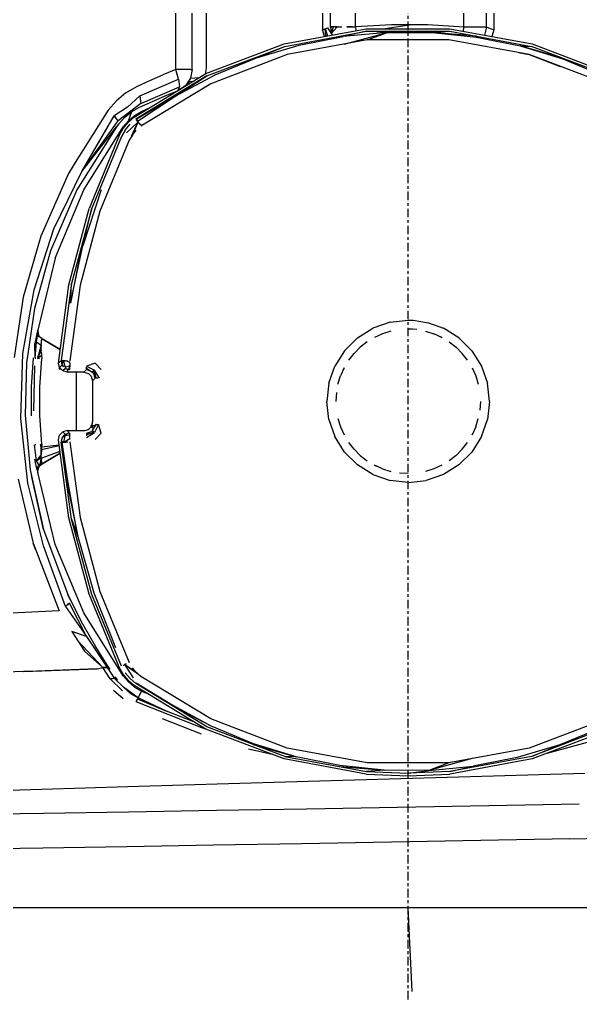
# Model space of a CAD drawing. Header units: millimetres. Extents: x -57554 to 16546, y 2142 to 98430.
# Drawn here: x -25731.6 to -25536.4, y 75156.1 to 75495.4 of the extents above; entities that cross this region are included whole.
import ezdxf

# ---------------------------------------------------------------- set-up
doc = ezdxf.new("R2010")
doc.units = ezdxf.units.MM
doc.linetypes.add('DXK_LINE_DOT3', pattern=[5.9187, 2.979, -0.9799, 0.9799, -0.9799])

msp = doc.modelspace()

# ---------------------------------------------------------------- linework, layer by layer
at = {"color": 1, "linetype": 'DXK_LINE_DOT3'}
msp.add_line((-25596.37, 71792.5), (-25596.37, 84292.5), dxfattribs=at)
at = {"color": 2, "linetype": 'Continuous'}
for p, q in [((-25677.21, 75478.04), (-25677.21, 75626.4)), ((-25671.55, 75478.04), (-25671.55, 75626.4)), ((-25666.6, 75624.93), (-25666.6, 75478.41)), ((-25626.14, 75624.93), (-25626.14, 75491.77)), ((-25623.37, 75492.85), (-25623.37, 75625.75)), ((-25614.69, 75492.85), (-25614.69, 75625.75)), ((-25576.99, 75492.73), (-25576.99, 75625.66)), ((-25569.05, 75492.73), (-25569.05, 75625.66)), ((-25566.6, 75624.93), (-25566.6, 75491.77)), ((-25639.56, 75486.93), (-25610.93, 75492.21)), ((-25626.14, 75491.77), (-25625.21, 75492.13)), ((-25625.21, 75492.13), (-25624.29, 75492.5)), ((-25625.05, 75489.6), (-25625.21, 75492.13)), ((-25625.21, 75492.13), (-25624.44, 75489.72)), ((-25622.72, 75490.03), (-25624.29, 75492.5)), ((-25623.37, 75492.85), (-25623.28, 75491.76)), ((-25623.34, 75492.55), (-25623.13, 75492.85)), ((-25622.89, 75492.85), (-25623.34, 75492.55)), ((-25623.13, 75492.85), (-25622.89, 75492.85)), ((-25622.78, 75492.85), (-25623.13, 75492.85)), ((-25623.05, 75490.69), (-25622.31, 75492.85)), ((-25623.05, 75490.69), (-25621.08, 75492.85)), ((-25622.78, 75492.85), (-25622.89, 75492.85)), ((-25622.31, 75492.85), (-25622.78, 75492.85)), ((-25621.74, 75492.85), (-25622.31, 75492.85)), ((-25621.08, 75492.85), (-25621.74, 75492.85)), ((-25621.74, 75492.85), (-25621.07, 75492.85)), ((-25621.07, 75492.85), (-25620.32, 75492.85)), ((-25620.32, 75492.85), (-25619.49, 75492.85)), ((-25617.65, 75492.85), (-25614.68, 75492.76)), ((-25616.68, 75492.85), (-25617.65, 75492.85)), ((-25614.68, 75492.76), (-25616.68, 75492.85)), ((-25615.68, 75492.85), (-25616.68, 75492.85)), ((-25615.68, 75492.85), (-25614.68, 75492.76)), ((-25602.11, 75493.55), (-25614.69, 75492.85)), ((-25614.68, 75492.76), (-25614.69, 75492.85)), ((-25614.69, 75492.85), (-25614.6, 75491.53)), ((-25610.93, 75492.21), (-25581.81, 75492.21)), ((-25605.14, 75492.21), (-25595.86, 75493.52)), ((-25589.54, 75493.5), (-25602.11, 75493.55)), ((-25576.99, 75492.73), (-25589.54, 75493.5)), ((-25581.81, 75492.21), (-25553.17, 75486.93)), ((-25577.11, 75491.34), (-25576.99, 75492.73)), ((-25570.53, 75492.73), (-25576.99, 75492.73)), ((-25569.59, 75492.73), (-25570.53, 75492.73)), ((-25569.05, 75492.73), (-25569.85, 75490)), ((-25569.59, 75492.73), (-25569.05, 75492.73)), ((-25568.24, 75492.41), (-25569.05, 75492.73)), ((-25567.42, 75492.09), (-25568.24, 75492.41)), ((-25566.6, 75491.77), (-25567.42, 75492.09)), ((-25639.32, 75486.06), (-25610.85, 75491.31)), ((-25634.27, 75486.49), (-25619.03, 75489.46)), ((-25625.48, 75489.52), (-25626.14, 75491.77)), ((-25623.28, 75491.76), (-25623.05, 75490.69)), ((-25622.92, 75490.35), (-25623.05, 75490.69)), ((-25610.85, 75491.31), (-25619.03, 75489.46)), ((-25603.57, 75490.93), (-25619.03, 75489.46)), ((-25618.64, 75486.84), (-25603.57, 75490.93)), ((-25610.85, 75491.31), (-25581.89, 75491.31)), ((-25603.57, 75490.93), (-25610.85, 75491.31)), ((-25610.57, 75488.33), (-25603.57, 75490.93)), ((-25603.57, 75490.93), (-25588.05, 75490.88)), ((-25588.05, 75490.88), (-25581.89, 75491.31)), ((-25572.57, 75489.59), (-25588.05, 75490.88)), ((-25588.05, 75490.88), (-25572.6, 75489.3)), ((-25581.89, 75491.31), (-25553.42, 75486.06)), ((-25572.6, 75489.3), (-25557.38, 75486.22)), ((-25566.6, 75491.77), (-25567.26, 75489.52)), ((-25666.77, 75476.55), (-25639.56, 75486.93)), ((-25666.37, 75475.74), (-25639.32, 75486.06)), ((-25649.15, 75482.03), (-25634.27, 75486.49)), ((-25649.15, 75482.03), (-25639.32, 75486.06)), ((-25610.57, 75488.33), (-25638.51, 75483.18)), ((-25582.16, 75488.33), (-25610.57, 75488.33)), ((-25554.23, 75483.18), (-25582.16, 75488.33)), ((-25542.46, 75481.88), (-25557.38, 75486.22)), ((-25557.38, 75486.22), (-25553.42, 75486.06)), ((-25557.38, 75486.22), (-25542.54, 75481.66)), ((-25526.37, 75475.74), (-25553.42, 75486.06)), ((-25553.17, 75486.93), (-25525.97, 75476.55)), ((-25638.51, 75483.18), (-25665.06, 75473.05)), ((-25663.51, 75476.14), (-25649.15, 75482.03)), ((-25557.96, 75483.87), (-25554.23, 75483.18)), ((-25527.68, 75473.05), (-25554.23, 75483.18)), ((-25554.23, 75483.18), (-25543.48, 75479.08)), ((-25542.54, 75481.66), (-25528.21, 75475.66)), ((-25666.6, 75478.41), (-25667.02, 75476.4)), ((-25691.64, 75461.41), (-25666.77, 75476.55)), ((-25666.37, 75475.74), (-25691.11, 75460.69)), ((-25686.28, 75474.16), (-25681.74, 75476.16)), ((-25677.21, 75478.04), (-25681.74, 75476.16)), ((-25677.23, 75468.87), (-25663.51, 75476.14)), ((-25677.23, 75468.87), (-25666.37, 75475.74)), ((-25673.48, 75478.04), (-25677.21, 75478.04)), ((-25676.22, 75474.64), (-25677.21, 75478.04)), ((-25672.14, 75474.97), (-25673.85, 75472.37)), ((-25672.59, 75478.04), (-25673.48, 75478.04)), ((-25671.94, 75478.04), (-25672.59, 75478.04)), ((-25671.55, 75478.04), (-25672.14, 75474.97)), ((-25672.14, 75474.97), (-25669.04, 75475.17)), ((-25671.94, 75478.04), (-25671.55, 75478.04)), ((-25694.55, 75469.85), (-25690.82, 75472.04)), ((-25690.82, 75472.04), (-25686.28, 75474.16)), ((-25689.7, 75468.79), (-25676.22, 75474.64)), ((-25689.35, 75466.22), (-25675.93, 75471.98)), ((-25665.06, 75473.05), (-25689.32, 75458.28)), ((-25676.39, 75470.7), (-25675.93, 75471.98)), ((-25676.22, 75474.64), (-25675.93, 75471.98)), ((-25673.85, 75472.37), (-25675.78, 75471.07)), ((-25673.76, 75472.3), (-25673.85, 75472.37)), ((-25673.85, 75472.37), (-25673.68, 75472.34)), ((-25671.24, 75473.83), (-25672.95, 75473.74)), ((-25672.95, 75473.74), (-25672.5, 75473.06)), ((-25694.55, 75469.85), (-25697.85, 75467.11)), ((-25694.07, 75464.89), (-25689.7, 75468.79)), ((-25690.67, 75460.96), (-25677.23, 75468.87)), ((-25690.17, 75460.29), (-25677.23, 75468.87)), ((-25689.7, 75468.79), (-25689.35, 75466.22)), ((-25685.37, 75466.9), (-25680.9, 75468.83)), ((-25680.9, 75468.83), (-25676.62, 75470.56)), ((-25700.71, 75463.84), (-25697.85, 75467.11)), ((-25694.07, 75464.89), (-25698.6, 75461.82)), ((-25689.35, 75466.22), (-25697.3, 75460.14)), ((-25692.54, 75463.33), (-25689.82, 75464.87)), ((-25689.82, 75464.87), (-25685.37, 75466.9)), ((-25689.1, 75463.39), (-25685.94, 75464.88)), ((-25700.71, 75463.84), (-25712.75, 75444.7)), ((-25709.93, 75442.5), (-25698.6, 75461.82)), ((-25698.6, 75461.82), (-25698.17, 75461.27)), ((-25697.3, 75460.14), (-25698.6, 75461.82)), ((-25697.05, 75459.08), (-25694.96, 75461.39)), ((-25694.96, 75461.39), (-25692.54, 75463.33)), ((-25693.74, 75459.59), (-25691.64, 75461.41)), ((-25693.71, 75460.13), (-25692.54, 75463.33)), ((-25693.71, 75460.13), (-25691.54, 75461.94)), ((-25691.54, 75461.94), (-25689.1, 75463.39)), ((-25697.79, 75458.07), (-25711.62, 75436.06)), ((-25709.93, 75442.5), (-25697.3, 75460.14)), ((-25709.93, 75442.5), (-25697.79, 75458.07)), ((-25709.21, 75436.11), (-25695.58, 75457.99)), ((-25697.05, 75459.08), (-25697.79, 75458.07)), ((-25695.58, 75457.99), (-25693.71, 75460.13)), ((-25695.51, 75457.45), (-25693.74, 75459.59)), ((-25694.78, 75456.93), (-25693.09, 75458.96)), ((-25694.41, 75455.92), (-25690.38, 75459.71)), ((-25692.6, 75454.75), (-25690.38, 75459.71)), ((-25690.38, 75459.71), (-25692.33, 75455.2)), ((-25690.67, 75460.96), (-25691.08, 75460.65)), ((-25691.08, 75460.65), (-25690.17, 75460.29)), ((-25691.08, 75460.65), (-25691.03, 75460.58)), ((-25691.03, 75460.58), (-25690.95, 75460.47)), ((-25690.95, 75460.47), (-25690.84, 75460.33)), ((-25690.84, 75460.33), (-25690.71, 75460.15)), ((-25690.71, 75460.15), (-25690.58, 75459.98)), ((-25690.17, 75460.29), (-25690.38, 75459.71)), ((-25690.38, 75459.71), (-25688.89, 75458.55)), ((-25690.38, 75459.71), (-25690.19, 75459.45)), ((-25690.19, 75459.45), (-25689.99, 75459.17)), ((-25689.99, 75459.17), (-25689.77, 75458.89)), ((-25696.93, 75455.07), (-25707.4, 75429.66)), ((-25696.12, 75454.67), (-25706.45, 75429.68)), ((-25696.93, 75455.07), (-25695.51, 75457.45)), ((-25694.78, 75456.93), (-25696.12, 75454.67)), ((-25692.33, 75455.2), (-25693.43, 75453.35)), ((-25692.33, 75455.2), (-25692.6, 75454.75)), ((-25692.33, 75455.2), (-25690.95, 75456.86)), ((-25693.43, 75453.35), (-25703.61, 75428.71)), ((-25711.61, 75446.53), (-25714.59, 75441.79)), ((-25714.59, 75441.79), (-25724.17, 75420.04)), ((-25719.6, 75422.57), (-25709.93, 75442.5)), ((-25711.62, 75436.06), (-25720.78, 75414.89)), ((-25719.17, 75412.33), (-25709.21, 75436.11)), ((-25703.22, 75436.09), (-25709.5, 75416.65)), ((-25714.47, 75403.1), (-25707.4, 75429.66)), ((-25706.45, 75429.68), (-25713.46, 75403.56)), ((-25703.61, 75428.71), (-25710.52, 75402.97)), ((-25709.5, 75416.65), (-25706.45, 75429.68)), ((-25726.51, 75401.31), (-25719.6, 75422.57)), ((-25724.17, 75420.04), (-25730.28, 75398.76)), ((-25720.78, 75414.89), (-25726.36, 75394.84)), ((-25709.92, 75416.76), (-25713.83, 75396.68)), ((-25713.83, 75396.68), (-25709.5, 75416.65)), ((-25719.17, 75412.33), (-25725.18, 75387.26)), ((-25713.46, 75403.56), (-25717.05, 75376.76)), ((-25713.83, 75396.68), (-25713.46, 75403.56)), ((-25730.41, 75379.11), (-25726.51, 75401.31)), ((-25718.01, 75375.84), (-25714.47, 75403.1)), ((-25710.52, 75402.97), (-25714.06, 75376.55)), ((-25730.28, 75398.76), (-25733.49, 75377.8)), ((-25726.36, 75394.84), (-25729.13, 75375.86)), ((-25602.66, 75390.07), (-25608.64, 75387.98)), ((-25602.66, 75390.07), (-25596.37, 75390.78)), ((-25596.37, 75390.78), (-25594.63, 75390.73)), ((-25594.63, 75390.73), (-25589.23, 75389.87)), ((-25725.2, 75387.25), (-25725.61, 75386.01)), ((-25725.15, 75386.06), (-25725.2, 75387.25)), ((-25725.18, 75387.26), (-25725.13, 75386.08)), ((-25614, 75384.61), (-25608.64, 75387.98)), ((-25602.39, 75386.91), (-25605.28, 75386.01)), ((-25594.82, 75387.59), (-25596.37, 75387.64)), ((-25593.34, 75387.46), (-25594.82, 75387.59)), ((-25590.35, 75386.91), (-25587.45, 75386.01)), ((-25589.23, 75389.87), (-25584.1, 75387.98)), ((-25578.73, 75384.61), (-25584.1, 75387.98)), ((-25725.61, 75386.01), (-25726.24, 75382.66)), ((-25726.19, 75377.58), (-25725.66, 75383.19)), ((-25725.66, 75383.19), (-25725.36, 75385.18)), ((-25725.66, 75383.19), (-25724.01, 75382.05)), ((-25725.36, 75385.18), (-25725.15, 75386.06)), ((-25725.36, 75385.18), (-25724.63, 75384.99)), ((-25725.15, 75386.06), (-25725.09, 75385.95)), ((-25724.62, 75385), (-25725.13, 75386.08)), ((-25724.63, 75384.99), (-25725.09, 75385.95)), ((-25723.74, 75384.2), (-25724.63, 75384.99)), ((-25723.72, 75384.21), (-25724.62, 75385)), ((-25723.97, 75382.89), (-25723.93, 75383.34)), ((-25723.93, 75383.34), (-25723.89, 75383.71)), ((-25723.89, 75383.71), (-25723.84, 75383.97)), ((-25723.84, 75383.97), (-25723.79, 75384.13)), ((-25723.79, 75384.13), (-25723.74, 75384.2)), ((-25723.74, 75384.2), (-25717.41, 75380.55)), ((-25717.4, 75380.56), (-25723.72, 75384.21)), ((-25618.48, 75380.13), (-25614, 75384.61)), ((-25610.65, 75383.19), (-25613.04, 75381.32)), ((-25605.28, 75386.01), (-25608.05, 75384.76)), ((-25584.69, 75384.76), (-25587.45, 75386.01)), ((-25585.35, 75385.06), (-25584.69, 75384.76)), ((-25582.09, 75383.19), (-25579.7, 75381.32)), ((-25578.73, 75384.61), (-25574.26, 75380.13)), ((-25726.19, 75377.58), (-25726.24, 75382.66)), ((-25724.01, 75382.05), (-25725.32, 75377.49)), ((-25724.02, 75381.69), (-25725.32, 75377.49)), ((-25724.03, 75380.96), (-25725.32, 75377.49)), ((-25724.02, 75380.15), (-25725.32, 75377.49)), ((-25724.03, 75380.96), (-25724, 75382.2)), ((-25724.03, 75380.96), (-25724.02, 75381.69)), ((-25724.02, 75380.15), (-25724.03, 75380.96)), ((-25724, 75382.2), (-25724.02, 75381.69)), ((-25724.02, 75381.69), (-25724.01, 75382.05)), ((-25723.99, 75379.28), (-25724.02, 75380.15)), ((-25724.01, 75382.05), (-25724, 75382.33)), ((-25724, 75382.33), (-25723.97, 75382.89)), ((-25724, 75382.2), (-25724, 75382.33)), ((-25618.48, 75380.13), (-25621.85, 75374.77)), ((-25613.04, 75381.32), (-25615.19, 75379.17)), ((-25577.55, 75379.17), (-25579.7, 75381.32)), ((-25574.26, 75380.13), (-25570.89, 75374.77)), ((-25731.16, 75356.49), (-25730.41, 75379.11)), ((-25726.86, 75377.64), (-25727.49, 75367.55)), ((-25725.93, 75377.55), (-25726.19, 75377.58)), ((-25726.19, 75377.58), (-25725.98, 75377.56)), ((-25725.98, 75377.56), (-25725.93, 75377.55)), ((-25723.94, 75378.34), (-25725.32, 75377.49)), ((-25725.32, 75377.49), (-25724.62, 75377.43)), ((-25724.98, 75377.46), (-25725.32, 75377.49)), ((-25724.62, 75377.43), (-25724.98, 75377.46)), ((-25724.5, 75367.46), (-25723.87, 75377.36)), ((-25723.99, 75379.28), (-25723.94, 75378.34)), ((-25723.94, 75378.34), (-25723.87, 75377.36)), ((-25717.69, 75376.15), (-25717.37, 75376.45)), ((-25717, 75376.75), (-25716.99, 75375.94)), ((-25716.88, 75375.55), (-25717, 75376.75)), ((-25717, 75376.75), (-25716.91, 75376.75)), ((-25716.91, 75376.75), (-25716.78, 75376.74)), ((-25716.12, 75376.69), (-25716.88, 75375.55)), ((-25716.78, 75376.74), (-25716.6, 75376.72)), ((-25716.6, 75376.72), (-25716.38, 75376.71)), ((-25716.38, 75376.71), (-25716.12, 75376.69)), ((-25716.38, 75376.71), (-25716.17, 75376.7)), ((-25716.17, 75376.7), (-25716.12, 75376.69)), ((-25714.06, 75376.17), (-25716.12, 75376.69)), ((-25715.66, 75374.53), (-25716.12, 75376.69)), ((-25716.12, 75376.69), (-25715.83, 75376.67)), ((-25715.83, 75376.67), (-25715.51, 75376.65)), ((-25715.51, 75376.65), (-25715.17, 75376.63)), ((-25715.17, 75376.63), (-25714.06, 75376.17)), ((-25715.17, 75376.63), (-25714.81, 75376.6)), ((-25617.06, 75376.78), (-25615.19, 75379.17)), ((-25575.68, 75376.78), (-25577.55, 75379.17)), ((-25729.13, 75375.86), (-25729.63, 75357.64)), ((-25726.66, 75359.22), (-25726.21, 75374.91)), ((-25718.01, 75375.84), (-25717.69, 75376.15)), ((-25717.67, 75374.26), (-25718.01, 75375.84)), ((-25717.74, 75373.82), (-25717.56, 75374.14)), ((-25717.43, 75374), (-25717.74, 75373.82)), ((-25717.74, 75373.82), (-25717.26, 75373.82)), ((-25717.67, 75374.26), (-25716.71, 75375.18)), ((-25717.13, 75373.68), (-25717.67, 75374.26)), ((-25716.57, 75373.09), (-25717.67, 75374.26)), ((-25716.57, 75373.09), (-25717.13, 75373.68)), ((-25716.99, 75375.94), (-25716.88, 75375.55)), ((-25716.88, 75375.55), (-25716.71, 75375.18)), ((-25716.5, 75374.83), (-25716.71, 75375.18)), ((-25716.71, 75375.18), (-25716.55, 75374.91)), ((-25715.61, 75373.99), (-25716.57, 75373.09)), ((-25715.02, 75372.66), (-25716.57, 75373.09)), ((-25716.55, 75374.91), (-25716.5, 75374.83)), ((-25716.5, 75374.83), (-25716.24, 75374.51)), ((-25715.66, 75374.53), (-25714.06, 75374.84)), ((-25715.66, 75374.53), (-25715.61, 75373.99)), ((-25715.61, 75373.99), (-25714.43, 75373.61)), ((-25715.61, 75373.99), (-25714.86, 75373.67)), ((-25714.86, 75373.67), (-25715.02, 75372.66)), ((-25714.06, 75373.56), (-25714.86, 75373.67)), ((-25714.86, 75373.67), (-25714.43, 75373.61)), ((-25714.43, 75373.61), (-25714.08, 75374.78)), ((-25714.06, 75374.01), (-25714.43, 75373.61)), ((-25714.43, 75373.61), (-25714.06, 75373.83)), ((-25714.09, 75373.56), (-25714.43, 75373.61)), ((-25714.06, 75375.8), (-25714.06, 75376.17)), ((-25714.06, 75375.8), (-25714.06, 75375.44)), ((-25714.06, 75375.44), (-25714.06, 75375.1)), ((-25714.06, 75374.84), (-25714.06, 75375.1)), ((-25714.06, 75375.1), (-25714.06, 75374.78)), ((-25714.06, 75374.84), (-25714.06, 75374.78)), ((-25714.06, 75374.78), (-25714.06, 75374.49)), ((-25714.06, 75374.23), (-25714.06, 75374.49)), ((-25714.06, 75374.01), (-25714.06, 75374.23)), ((-25714.06, 75373.83), (-25714.06, 75374.01)), ((-25714.06, 75373.69), (-25714.06, 75373.83)), ((-25709.21, 75372.66), (-25708.31, 75373.56)), ((-25705.31, 75375.75), (-25708.31, 75374.78)), ((-25708.31, 75374.78), (-25705.5, 75373.37)), ((-25708.31, 75374.23), (-25708.31, 75374.49)), ((-25708.31, 75374.01), (-25708.31, 75374.23)), ((-25708.31, 75374.01), (-25706.26, 75372.61)), ((-25708.31, 75373.83), (-25708.31, 75374.01)), ((-25708.31, 75373.83), (-25708.31, 75373.69)), ((-25708.31, 75373.69), (-25708.31, 75373.6)), ((-25708.31, 75373.56), (-25707.22, 75373.27)), ((-25705.5, 75373.37), (-25706.26, 75372.61)), ((-25705.71, 75372.06), (-25705.5, 75373.37)), ((-25704.86, 75370.56), (-25705.5, 75373.37)), ((-25703.77, 75370.56), (-25705.5, 75373.37)), ((-25703.12, 75373.55), (-25705.31, 75375.75)), ((-25623.94, 75368.79), (-25621.85, 75374.77)), ((-25618.63, 75374.18), (-25619.88, 75371.41)), ((-25618.93, 75373.52), (-25618.63, 75374.18)), ((-25574.11, 75374.18), (-25572.86, 75371.41)), ((-25570.89, 75374.77), (-25568.79, 75368.79)), ((-25709.21, 75372.66), (-25715.02, 75372.66)), ((-25711.75, 75352.36), (-25711.75, 75372.64)), ((-25711.74, 75352.34), (-25711.74, 75372.66)), ((-25709.21, 75372.66), (-25707.64, 75372.23)), ((-25707.64, 75372.23), (-25706.64, 75371.23)), ((-25706.64, 75371.23), (-25706.21, 75369.66)), ((-25706.26, 75372.61), (-25705.71, 75372.06)), ((-25706.21, 75369.66), (-25705.31, 75370.56)), ((-25706.21, 75369.66), (-25706.21, 75355.34)), ((-25704.86, 75370.56), (-25705.71, 75372.06)), ((-25705.31, 75370.56), (-25705.71, 75372.06)), ((-25704.64, 75370.56), (-25704.86, 75370.56)), ((-25704.38, 75370.56), (-25704.64, 75370.56)), ((-25620.78, 75368.52), (-25619.88, 75371.41)), ((-25572.86, 75371.41), (-25571.96, 75368.52)), ((-25727.49, 75367.55), (-25727.49, 75357.45)), ((-25724.5, 75357.54), (-25724.5, 75367.46)), ((-25623.94, 75368.79), (-25624.65, 75362.5)), ((-25568.09, 75362.5), (-25568.79, 75368.79)), ((-25621.33, 75365.53), (-25621.51, 75362.5)), ((-25623.94, 75356.21), (-25624.65, 75362.5)), ((-25571.23, 75362.5), (-25571.41, 75359.47)), ((-25568.09, 75362.5), (-25568.79, 75356.21)), ((-25728.72, 75334.02), (-25731.16, 75356.49)), ((-25729.63, 75357.64), (-25727.88, 75338.61)), ((-25723.87, 75347.64), (-25724.5, 75357.54)), ((-25623.94, 75356.21), (-25621.85, 75350.23)), ((-25620.78, 75356.48), (-25619.88, 75353.58)), ((-25572.86, 75353.58), (-25571.96, 75356.48)), ((-25570.89, 75350.23), (-25568.79, 75356.21)), ((-25708.06, 75352.57), (-25707.71, 75352.74)), ((-25707.71, 75352.74), (-25707.38, 75352.96)), ((-25707.38, 75352.96), (-25707.09, 75353.22)), ((-25707.09, 75353.22), (-25706.83, 75353.51)), ((-25705.34, 75354.05), (-25706.83, 75353.51)), ((-25706.83, 75353.51), (-25706.61, 75353.84)), ((-25706.83, 75353.51), (-25705.58, 75353.29)), ((-25706.61, 75353.84), (-25706.44, 75354.19)), ((-25706.44, 75354.19), (-25706.31, 75354.56)), ((-25706.44, 75354.19), (-25705.34, 75354.05)), ((-25706.31, 75354.56), (-25706.24, 75354.95)), ((-25706.24, 75354.95), (-25706.21, 75355.34)), ((-25706.19, 75352.32), (-25704.86, 75354.44)), ((-25704.09, 75354.44), (-25705.5, 75351.63)), ((-25705.04, 75354.44), (-25705.34, 75354.05)), ((-25705.34, 75354.05), (-25704.86, 75354.44)), ((-25705.18, 75354.44), (-25705.04, 75354.44)), ((-25704.86, 75354.44), (-25705.04, 75354.44)), ((-25704.86, 75354.44), (-25704.64, 75354.44)), ((-25704.64, 75354.44), (-25704.38, 75354.44)), ((-25703.12, 75351.44), (-25704.09, 75354.44)), ((-25619.88, 75353.58), (-25618.63, 75350.82)), ((-25572.86, 75353.58), (-25574.11, 75350.82)), ((-25718.01, 75349.16), (-25717.67, 75350.73)), ((-25716.57, 75351.91), (-25717.67, 75350.73)), ((-25716.88, 75349.45), (-25716.99, 75349.05)), ((-25716.71, 75349.82), (-25716.88, 75349.45)), ((-25716.71, 75349.82), (-25716.5, 75350.17)), ((-25716.55, 75350.09), (-25716.71, 75349.82)), ((-25715.02, 75352.34), (-25716.57, 75351.91)), ((-25716.57, 75351.91), (-25715.61, 75351)), ((-25716.55, 75350.09), (-25715.61, 75351)), ((-25715.66, 75350.46), (-25716.55, 75350.09)), ((-25716.5, 75350.17), (-25716.55, 75350.09)), ((-25716.24, 75350.49), (-25716.5, 75350.17)), ((-25715.61, 75351), (-25716.24, 75350.49)), ((-25716.12, 75348.31), (-25715.66, 75350.46)), ((-25716.12, 75348.31), (-25714.06, 75349.56)), ((-25714.86, 75351.33), (-25715.66, 75350.46)), ((-25715.61, 75351), (-25715.66, 75350.46)), ((-25714.06, 75350.77), (-25715.66, 75350.46)), ((-25714.86, 75351.33), (-25715.61, 75351)), ((-25715.02, 75352.34), (-25709.21, 75352.34)), ((-25714.7, 75352.04), (-25715.02, 75352.34)), ((-25714.86, 75351.33), (-25714.38, 75351.74)), ((-25714.06, 75351.44), (-25714.86, 75351.33)), ((-25714.43, 75351.39), (-25714.86, 75351.33)), ((-25714.7, 75352.04), (-25714.38, 75351.74)), ((-25714.43, 75351.39), (-25714.09, 75351.44)), ((-25714.43, 75351.39), (-25714.06, 75350.77)), ((-25714.06, 75351.17), (-25714.43, 75351.39)), ((-25714.06, 75351.17), (-25714.06, 75351.31)), ((-25714.06, 75350.99), (-25714.06, 75351.17)), ((-25714.06, 75350.77), (-25714.06, 75350.99)), ((-25714.06, 75350.51), (-25714.06, 75350.77)), ((-25714.06, 75350.22), (-25714.06, 75350.51)), ((-25714.06, 75349.9), (-25714.06, 75350.22)), ((-25714.06, 75350.16), (-25714.06, 75350.22)), ((-25714.06, 75349.9), (-25714.06, 75350.16)), ((-25714.06, 75349.56), (-25714.06, 75349.9)), ((-25714.06, 75349.2), (-25714.06, 75349.56)), ((-25709.21, 75352.34), (-25708.82, 75352.37)), ((-25708.82, 75352.37), (-25708.43, 75352.44)), ((-25708.43, 75352.44), (-25708.06, 75352.57)), ((-25706.81, 75351.84), (-25708.31, 75350.99)), ((-25708.31, 75351.4), (-25706.81, 75351.84)), ((-25708.31, 75350.99), (-25705.5, 75351.63)), ((-25708.31, 75349.9), (-25705.5, 75351.63)), ((-25708.31, 75350.99), (-25708.31, 75350.77)), ((-25708.31, 75350.77), (-25708.31, 75350.51)), ((-25706.81, 75351.84), (-25706.48, 75352.06)), ((-25706.81, 75351.84), (-25705.5, 75351.63)), ((-25706.19, 75352.32), (-25706.48, 75352.06)), ((-25705.5, 75351.63), (-25706.19, 75352.32)), ((-25703.12, 75351.44), (-25705.31, 75349.25)), ((-25618.48, 75344.86), (-25621.85, 75350.23)), ((-25570.89, 75350.23), (-25574.26, 75344.86)), ((-25574.11, 75350.82), (-25573.81, 75351.48)), ((-25725.66, 75341.8), (-25726.41, 75347.4)), ((-25726.19, 75347.42), (-25725.93, 75347.45)), ((-25726.19, 75347.42), (-25725.98, 75347.44)), ((-25725.98, 75347.44), (-25725.93, 75347.45)), ((-25723.94, 75346.66), (-25724.25, 75347.61)), ((-25724.25, 75347.61), (-25723.99, 75345.72)), ((-25724.25, 75347.61), (-25724.03, 75344.04)), ((-25723.99, 75345.72), (-25717.75, 75347.14)), ((-25723.94, 75346.66), (-25723.99, 75345.72)), ((-25723.87, 75347.64), (-25723.94, 75346.66)), ((-25723.94, 75346.66), (-25717.78, 75347.36)), ((-25714.47, 75321.9), (-25718.01, 75349.16)), ((-25716.99, 75349.05), (-25717.05, 75348.65)), ((-25716.78, 75348.26), (-25717.05, 75348.65)), ((-25716.12, 75348.31), (-25717.05, 75348.65)), ((-25713.46, 75321.44), (-25717.05, 75348.24)), ((-25716.91, 75348.25), (-25716.78, 75348.26)), ((-25716.78, 75348.26), (-25716.6, 75348.27)), ((-25714.91, 75335.58), (-25716.78, 75348.26)), ((-25716.6, 75348.27), (-25716.38, 75348.29)), ((-25716.38, 75348.29), (-25716.12, 75348.31)), ((-25716.17, 75348.3), (-25716.38, 75348.29)), ((-25716.12, 75348.31), (-25716.17, 75348.3)), ((-25715.83, 75348.33), (-25716.12, 75348.31)), ((-25715.83, 75348.33), (-25715.51, 75348.35)), ((-25715.51, 75348.35), (-25715.17, 75348.37)), ((-25715.17, 75348.37), (-25714.81, 75348.4)), ((-25714.06, 75348.45), (-25710.52, 75322.03)), ((-25615.19, 75345.83), (-25617.06, 75348.22)), ((-25577.55, 75345.83), (-25575.68, 75348.22)), ((-25724.03, 75344.04), (-25725.66, 75341.8)), ((-25725.66, 75341.8), (-25724.01, 75342.94)), ((-25724.01, 75342.94), (-25724.63, 75340.01)), ((-25724, 75342.67), (-25724.63, 75340.01)), ((-25723.99, 75345.72), (-25724.03, 75344.04)), ((-25724.03, 75344.04), (-25724.02, 75344.85)), ((-25724.02, 75343.31), (-25724.03, 75344.04)), ((-25724.02, 75344.85), (-25723.99, 75345.72)), ((-25724.01, 75342.94), (-25724.02, 75343.31)), ((-25724, 75342.67), (-25724.01, 75342.94)), ((-25724, 75342.8), (-25723.99, 75345.72)), ((-25724, 75342.67), (-25717.5, 75345.2)), ((-25724, 75342.8), (-25724, 75342.67)), ((-25723.97, 75342.11), (-25724, 75342.67)), ((-25723.74, 75340.8), (-25717.41, 75344.45)), ((-25717.4, 75344.44), (-25723.72, 75340.79)), ((-25614, 75340.39), (-25618.48, 75344.86)), ((-25613.04, 75343.68), (-25615.19, 75345.83)), ((-25613.04, 75343.68), (-25610.65, 75341.81)), ((-25579.7, 75343.68), (-25582.09, 75341.81)), ((-25577.55, 75345.83), (-25579.7, 75343.68)), ((-25574.26, 75344.86), (-25578.73, 75340.39)), ((-25725.61, 75338.99), (-25726.24, 75342.34)), ((-25724.63, 75340.01), (-25725.66, 75341.8)), ((-25724.63, 75340.01), (-25725.36, 75339.81)), ((-25725.15, 75338.93), (-25725.36, 75339.81)), ((-25725.13, 75338.92), (-25724.62, 75340)), ((-25725.09, 75339.04), (-25724.63, 75340.01)), ((-25723.97, 75342.11), (-25724.63, 75340.01)), ((-25723.93, 75341.66), (-25724.63, 75340.01)), ((-25723.89, 75341.29), (-25724.63, 75340.01)), ((-25724.63, 75340.01), (-25723.74, 75340.8)), ((-25723.72, 75340.79), (-25724.62, 75340)), ((-25723.93, 75341.66), (-25723.97, 75342.11)), ((-25723.89, 75341.29), (-25723.93, 75341.66)), ((-25723.84, 75341.03), (-25723.89, 75341.29)), ((-25723.79, 75340.86), (-25723.84, 75341.03)), ((-25723.74, 75340.8), (-25723.79, 75340.86)), ((-25608.64, 75337.02), (-25614, 75340.39)), ((-25608.05, 75340.24), (-25607.39, 75339.94)), ((-25605.28, 75338.99), (-25608.05, 75340.24)), ((-25584.69, 75340.24), (-25587.45, 75338.99)), ((-25578.73, 75340.39), (-25584.1, 75337.02)), ((-25727.88, 75338.61), (-25723.28, 75317.88)), ((-25723.28, 75317.88), (-25727.45, 75336.66)), ((-25725.54, 75338.76), (-25725.61, 75338.99)), ((-25725.61, 75338.99), (-25725.2, 75337.74)), ((-25725.2, 75337.74), (-25725.15, 75338.91)), ((-25725.18, 75337.73), (-25725.13, 75338.92)), ((-25719.17, 75312.67), (-25725.18, 75337.73)), ((-25725.09, 75339.04), (-25725.15, 75338.93)), ((-25608.64, 75337.02), (-25602.66, 75334.92)), ((-25605.28, 75338.99), (-25602.39, 75338.09)), ((-25596.37, 75337.36), (-25599.4, 75337.54)), ((-25587.45, 75338.99), (-25590.35, 75338.09)), ((-25584.1, 75337.02), (-25590.08, 75334.92)), ((-25732.02, 75335.44), (-25726.86, 75313.1)), ((-25723.2, 75312.26), (-25728.72, 75334.02)), ((-25715.35, 75335.53), (-25711.28, 75315.47)), ((-25711.28, 75315.47), (-25714.91, 75335.58)), ((-25596.37, 75334.21), (-25602.66, 75334.92)), ((-25596.37, 75334.21), (-25590.08, 75334.92)), ((-25707.4, 75295.34), (-25714.47, 75321.9)), ((-25706.45, 75295.32), (-25713.46, 75321.44)), ((-25713.46, 75321.44), (-25711.28, 75315.47)), ((-25710.52, 75322.03), (-25703.61, 75296.28)), ((-25723.28, 75317.88), (-25714.74, 75295.26)), ((-25711.28, 75315.47), (-25705.69, 75295.82)), ((-25726.04, 75310.97), (-25726.86, 75313.1)), ((-25726.86, 75313.1), (-25717.81, 75289.64)), ((-25715.59, 75291.05), (-25723.2, 75312.26)), ((-25709.21, 75288.89), (-25719.17, 75312.67)), ((-25714.74, 75295.26), (-25713.73, 75293.12)), ((-25713.72, 75293.06), (-25714.74, 75295.26)), ((-25696.93, 75269.93), (-25707.4, 75295.34)), ((-25696.12, 75270.33), (-25706.45, 75295.32)), ((-25705.69, 75295.82), (-25698.21, 75276.8)), ((-25703.61, 75296.28), (-25693.43, 75271.65)), ((-25714.16, 75292.24), (-25715.59, 75291.05)), ((-25714.16, 75292.24), (-25714.77, 75291.73)), ((-25708.25, 75280.62), (-25714.16, 75292.24)), ((-25713.73, 75293.12), (-25709.63, 75285.08)), ((-25713.72, 75293.06), (-25713.73, 75293.12)), ((-25717.81, 75289.64), (-25740.56, 75288.52)), ((-25715.59, 75291.05), (-25708.25, 75280.62)), ((-25695.58, 75267.01), (-25709.21, 75288.89)), ((-25709.63, 75285.08), (-25705.29, 75277.45)), ((-25708.25, 75280.62), (-25713.44, 75282.38)), ((-25713.44, 75282.38), (-25708.92, 75275.51)), ((-25711.36, 75279.22), (-25702.65, 75269.89)), ((-25708.25, 75280.62), (-25701.14, 75269.88)), ((-25702.65, 75269.89), (-25708.92, 75275.51)), ((-25701.01, 75270.6), (-25705.29, 75277.45)), ((-25730.19, 75268.45), (-25754.84, 75267.53)), ((-25730.19, 75268.45), (-25704.56, 75269.41)), ((-25725.66, 75268.62), (-25730.19, 75268.45)), ((-25704.56, 75269.41), (-25725.66, 75268.62)), ((-25704.56, 75269.41), (-25702.65, 75269.89)), ((-25701.89, 75269.89), (-25702.65, 75269.89)), ((-25699.99, 75265.95), (-25702.65, 75269.89)), ((-25702.65, 75269.89), (-25701.24, 75269.88)), ((-25701.14, 75269.88), (-25701.89, 75269.89)), ((-25701.14, 75269.88), (-25701.24, 75269.88)), ((-25701.14, 75269.88), (-25698.5, 75266)), ((-25701.14, 75269.88), (-25700.17, 75269.38)), ((-25700.17, 75269.38), (-25701.01, 75270.6)), ((-25695.51, 75267.55), (-25696.93, 75269.93)), ((-25695.52, 75270.63), (-25695.34, 75270.72)), ((-25694.43, 75271.16), (-25695.03, 75270.87)), ((-25695.03, 75270.87), (-25694.74, 75271.01)), ((-25690.55, 75267.79), (-25695.03, 75270.87)), ((-25695.03, 75270.87), (-25690.95, 75268.13)), ((-25695.03, 75270.87), (-25692.03, 75266.22)), ((-25693.09, 75266.04), (-25694.78, 75268.06)), ((-25694.74, 75271.01), (-25694.43, 75271.16)), ((-25690.95, 75268.13), (-25692.33, 75269.79)), ((-25690.95, 75268.13), (-25690.55, 75267.79)), ((-25689.32, 75266.72), (-25690.95, 75268.13)), ((-25699.25, 75265.97), (-25699.99, 75265.95)), ((-25699.26, 75265.97), (-25699.99, 75265.95)), ((-25699.99, 75265.95), (-25695.7, 75261.77)), ((-25698.5, 75266), (-25699.26, 75265.97)), ((-25698.5, 75266), (-25699.25, 75265.97)), ((-25695.41, 75262.98), (-25698.5, 75266)), ((-25698.5, 75266), (-25697.57, 75265.57)), ((-25698.5, 75266), (-25697.55, 75265.55)), ((-25697.55, 75265.55), (-25698.29, 75266.57)), ((-25697.55, 75265.55), (-25698.29, 75266.57)), ((-25693.71, 75264.87), (-25695.58, 75267.01)), ((-25693.74, 75265.41), (-25695.51, 75267.55)), ((-25693.74, 75265.41), (-25691.64, 75263.59)), ((-25691.54, 75263.06), (-25693.71, 75264.87)), ((-25691.11, 75264.31), (-25693.09, 75266.04)), ((-25691.03, 75264.42), (-25690.95, 75264.53)), ((-25690.95, 75264.53), (-25678.19, 75256.7)), ((-25665.06, 75251.95), (-25689.32, 75266.72)), ((-25695.53, 75258.96), (-25698.9, 75261.85)), ((-25690.25, 75259.26), (-25695.41, 75262.98)), ((-25695.41, 75262.98), (-25692.93, 75260.87)), ((-25666.77, 75248.45), (-25691.64, 75263.59)), ((-25691.54, 75263.06), (-25689.1, 75261.61)), ((-25666.37, 75249.26), (-25691.11, 75264.31)), ((-25690.25, 75259.26), (-25689.1, 75261.61)), ((-25689.1, 75261.61), (-25690.25, 75259.26)), ((-25689.1, 75261.61), (-25687.04, 75260.79)), ((-25692.93, 75260.87), (-25690.25, 75259.26)), ((-25692.93, 75260.87), (-25690.25, 75259.26)), ((-25690.85, 75258.45), (-25691.1, 75258.06)), ((-25690.91, 75258.35), (-25691.1, 75258.06)), ((-25691.1, 75258.06), (-25668.31, 75248.93)), ((-25690.25, 75259.26), (-25690.91, 75258.35)), ((-25690.51, 75258.91), (-25680.43, 75254.71)), ((-25680.43, 75254.71), (-25690.25, 75259.26)), ((-25670.93, 75250.98), (-25680.43, 75254.71)), ((-25678.31, 75256.52), (-25664.53, 75249.33)), ((-25678.19, 75256.7), (-25664.53, 75249.33)), ((-25668.23, 75246.62), (-25681.87, 75252.03)), ((-25638.51, 75241.82), (-25665.06, 75251.95)), ((-25527.68, 75251.95), (-25554.23, 75241.82)), ((-25668.31, 75248.93), (-25666.86, 75248.5)), ((-25639.56, 75238.07), (-25666.77, 75248.45)), ((-25639.32, 75238.94), (-25666.37, 75249.26)), ((-25650.2, 75243.34), (-25664.53, 75249.33)), ((-25526.37, 75249.26), (-25553.42, 75238.94)), ((-25525.97, 75248.45), (-25553.17, 75238.07)), ((-25529.23, 75248.85), (-25543.59, 75242.96)), ((-25547.95, 75240.06), (-25531.47, 75244.52)), ((-25643.68, 75239.64), (-25651.88, 75241.49)), ((-25650.28, 75243.12), (-25635.36, 75238.78)), ((-25635.36, 75238.78), (-25650.2, 75243.34)), ((-25610.57, 75236.67), (-25638.51, 75241.82)), ((-25554.23, 75241.82), (-25582.16, 75236.67)), ((-25543.59, 75242.96), (-25558.47, 75238.51)), ((-25553.42, 75238.94), (-25543.59, 75242.96)), ((-25610.93, 75232.79), (-25639.56, 75238.07)), ((-25639.32, 75238.94), (-25610.85, 75233.69)), ((-25635.36, 75238.78), (-25639.32, 75238.94)), ((-25620.14, 75235.7), (-25635.36, 75238.78)), ((-25574.1, 75238.16), (-25589.17, 75234.07)), ((-25553.42, 75238.94), (-25581.89, 75233.69)), ((-25553.17, 75238.07), (-25581.81, 75232.79)), ((-25558.47, 75238.51), (-25573.71, 75235.53)), ((-25547.25, 75240.25), (-25547.95, 75240.06)), ((-25620.17, 75235.41), (-25604.69, 75234.12)), ((-25604.69, 75234.12), (-25620.14, 75235.7)), ((-25604.69, 75234.12), (-25610.85, 75233.69)), ((-25582.16, 75236.67), (-25610.57, 75236.67)), ((-25589.17, 75234.07), (-25604.69, 75234.12)), ((-25596.37, 75233.03), (-25589.17, 75234.07)), ((-25582.16, 75236.67), (-25589.17, 75234.07)), ((-25589.17, 75234.07), (-25573.71, 75235.53)), ((-25581.89, 75233.69), (-25573.71, 75235.53)), ((-25598.94, 75231.14), (-25631.1, 75230.21)), ((-25610.93, 75232.79), (-25596.37, 75232.13)), ((-25610.85, 75233.69), (-25596.37, 75233.03)), ((-25566.67, 75232.07), (-25598.94, 75231.14)), ((-25581.89, 75233.69), (-25596.37, 75233.03)), ((-25596.37, 75232.13), (-25581.81, 75232.79)), ((-25534.88, 75232.97), (-25566.67, 75232.07)), ((-25723.84, 75227.44), (-25752.4, 75226.57)), ((-25693.9, 75228.35), (-25723.84, 75227.44)), ((-25662.86, 75229.27), (-25693.9, 75228.35)), ((-25631.1, 75230.21), (-25662.86, 75229.27)), ((-25663.03, 75220.18), (-25631.71, 75220.73)), ((-25631.71, 75220.73), (-25600.02, 75221.3)), ((-25600.02, 75221.3), (-25568.3, 75221.88)), ((-25568.3, 75221.88), (-25536.89, 75222.46)), ((-25751.45, 75218.69), (-25723.22, 75219.16)), ((-25723.22, 75219.16), (-25693.64, 75219.66)), ((-25693.64, 75219.66), (-25663.03, 75220.18)), ((-25540.16, 75210.25), (-25571.04, 75209.67)), ((-25540.16, 75210.25), (-25509.86, 75210.82)), ((-25723.44, 75206.98), (-25751.3, 75206.51)), ((-25694.26, 75207.47), (-25723.44, 75206.98)), ((-25664.12, 75207.99), (-25694.26, 75207.47)), ((-25633.32, 75208.54), (-25664.12, 75207.99)), ((-25602.2, 75209.1), (-25633.32, 75208.54)), ((-25571.04, 75209.67), (-25602.2, 75209.1)), ((-25502.52, 75186.24), (-25908.42, 75186.24)), ((-25594.94, 75157.08), (-25596.37, 75186.24))]:
    msp.add_line(p, q, dxfattribs=at)

doc.saveas('drawing.dxf')
